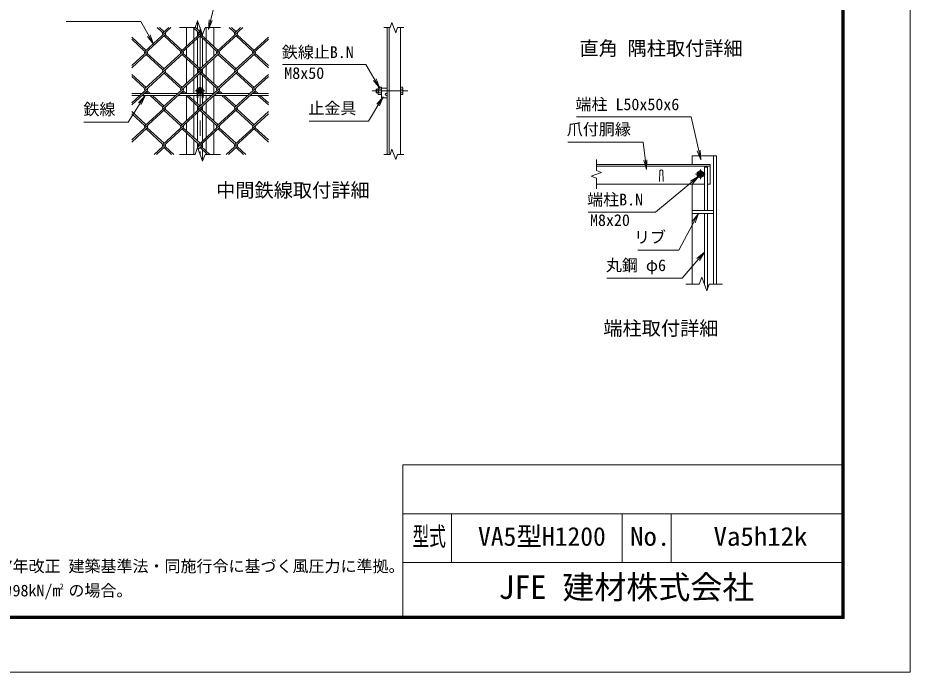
# Model space of a CAD drawing. Units: millimetres, scale not verified. Extents: x -4200 to 4200, y -2970 to 2970.
# Drawn here: x 542 to 4200, y -2970 to -286 of the extents above; entities that cross this region are included whole.
import ezdxf
from ezdxf.enums import TextEntityAlignment as Align

# ---------------------------------------------------------------- set-up
doc = ezdxf.new("R2010")
doc.units = ezdxf.units.MM
doc.header["$LTSCALE"] = 10
doc.linetypes.add('USER1', pattern=[50.8, 31.75, -6.35, 6.35, -6.35])
doc.layers.add('0-0_D-TTL-TXT', color=7, linetype='Continuous')
for name, color, linetype, lineweight in [('0-1_D-STR1', 1, 'Continuous', 18), ('0-2_D-BMK', 2, 'USER1', 13), ('0-3_D-STR-DIM', 7, 'Continuous', 13), ('0-4_D-STR3', 3, 'Continuous', 13), ('0-8_D-STR-TXT', 7, 'Continuous', 13), ('0-9_0', 7, 'Continuous', 18), ('0-A_D-STR2', 7, 'Continuous', 13), ('0-B_D-TTL', 7, 'Continuous', 18)]:
    doc.layers.add(name, color=color, linetype=linetype, lineweight=lineweight)
doc.styles.add('ＭＳ ゴシック', font='')
doc.styles.get('ＭＳ ゴシック').set_extended_font_data('MS Gothic')

# ---------------------------------------------------------------- blocks, each defined once
blk = doc.blocks.new('_Open')
at = {"layer": '0-9_0'}
blk.add_line((-10, 1.667), (0, 0), dxfattribs=at)
blk.add_lwpolyline([(-10, -1.667), (0, 0), (-10, 0)], dxfattribs=at)

msp = doc.modelspace()

# ---------------------------------------------------------------- linework, layer by layer
at = {"layer": '0-1_D-STR1'}
for p, q in [((1232.93, -403.46), (1232.93, -326.38)), ((1278.93, -297.47), (1278.93, -334.3)), ((1313.93, -375.05), (1313.93, -326.38)), ((1344.93, -403.46), (1344.93, -326.38)), ((2056.25, -846.38), (2056.25, -326.38)), ((2064.25, -846.38), (2064.25, -326.38)), ((2110.25, -846.38), (2110.25, -326.38)), ((1263.93, -375.05), (1263.93, -329.23)), ((1278.93, -342.98), (1278.93, -361.3)), ((1298.93, -355.28), (1298.93, -361.3)), ((1263.93, -473.03), (1263.93, -383.73)), ((1278.93, -369.99), (1278.93, -486.78)), ((1298.93, -369.99), (1298.93, -486.78)), ((1313.93, -473.03), (1313.93, -383.73)), ((1232.93, -444.63), (1232.93, -412.14)), ((1344.93, -444.63), (1344.93, -412.14)), ((1232.93, -555.94), (1232.93, -453.31)), ((1344.93, -555.94), (1344.93, -453.31)), ((1263.93, -527.53), (1263.93, -481.71)), ((1278.93, -495.46), (1278.93, -513.78)), ((1298.93, -495.46), (1298.93, -513.78)), ((1313.93, -527.53), (1313.93, -481.71)), ((1263.93, -596.38), (1263.93, -536.21)), ((1278.93, -522.46), (1278.93, -577.14)), ((1298.93, -522.46), (1298.93, -577.14)), ((1313.93, -596.38), (1313.93, -536.21)), ((1232.93, -596.38), (1232.93, -564.62)), ((1344.93, -596.38), (1344.93, -564.62)), ((1232.93, -708.41), (1232.93, -605.79)), ((1263.93, -625.51), (1263.93, -604.38)), ((1278.93, -614.38), (1278.93, -639.26)), ((1298.93, -614.38), (1298.93, -639.26)), ((1313.93, -625.51), (1313.93, -604.38)), ((1344.93, -708.41), (1344.93, -605.79)), ((1263.93, -680.01), (1263.93, -634.19)), ((1278.93, -647.94), (1278.93, -666.26)), ((1298.93, -647.94), (1298.93, -666.26)), ((1313.93, -680.01), (1313.93, -634.19)), ((1263.93, -777.99), (1263.93, -688.69)), ((1278.93, -674.94), (1278.93, -791.74)), ((1298.93, -674.94), (1298.93, -791.74)), ((1313.93, -777.99), (1313.93, -688.69)), ((1232.93, -749.58), (1232.93, -717.1)), ((1344.93, -749.58), (1344.93, -717.1)), ((1232.93, -846.38), (1232.93, -758.26)), ((1344.93, -846.38), (1344.93, -758.26)), ((1263.93, -846.38), (1263.93, -786.67)), ((1278.93, -800.42), (1278.93, -818.9)), ((1298.93, -800.42), (1298.93, -818.74)), ((1313.93, -832.49), (1313.93, -786.67)), ((1298.93, -827.42), (1298.93, -873.85)), ((1313.93, -846.38), (1313.93, -841.17)), ((3306, -852.2), (3406, -852.2)), ((3306, -888.2), (3306, -852.2)), ((3394, -852.2), (3394, -1378.2)), ((3406, -852.2), (3406, -1378.2)), ((3380, -888.2), (2914, -888.2)), ((3380, -894.2), (2914, -894.2)), ((3174, -914.45), (3172.5, -957.45)), ((3186, -914.45), (3187.5, -957.45)), ((3380, -968.2), (3380, -888.2)), ((3357.27, -968.2), (2914, -968.2)), ((3306, -1378.2), (3306, -968.2)), ((3380, -968.2), (3369.27, -968.2)), ((3306, -1076.2), (3394, -1076.2)), ((3306, -1088.2), (3394, -1088.2))]:
    msp.add_line(p, q, dxfattribs=at)
msp.add_arc((3180, -916.95), 6.5, 22.61986, 157.38014, dxfattribs=at)
at = {"layer": '0-2_D-BMK'}
for p, q in [((1288.93, -326.38), (1288.93, -846.38)), ((1308.93, -586.38), (1268.93, -586.38)), ((1994.25, -586.38), (2140.25, -586.38)), ((3340, -948.2), (3340, -908.2)), ((3360, -928.2), (3320, -928.2))]:
    msp.add_line(p, q, dxfattribs=at)
at = {"layer": '0-3_D-STR-DIM'}
for p, q in [((1268.41, -326.38), (1204.93, -326.38)), ((1372.93, -326.38), (1309.46, -326.38)), ((2042.75, -326.38), (2067.85, -326.38)), ((2098.64, -326.38), (2123.75, -326.38)), ((1268.41, -846.38), (1204.93, -846.38)), ((1372.93, -846.38), (1309.46, -846.38)), ((2042.75, -846.38), (2067.85, -846.38)), ((2098.64, -846.38), (2123.75, -846.38)), ((2914, -867.94), (2914, -912.54)), ((2914, -912.54), (2935.14, -920.24)), ((2935.14, -920.24), (2892.86, -935.63)), ((2892.86, -935.63), (2914, -943.33)), ((2914, -943.33), (2914, -987.94)), ((3345.74, -1350.01), (3335.48, -1378.2)), ((3366.26, -1406.39), (3345.74, -1350.01)), ((3335.48, -1378.2), (3281, -1378.2)), ((3376.52, -1378.2), (3366.26, -1406.39)), ((3431, -1378.2), (3376.52, -1378.2))]:
    msp.add_line(p, q, dxfattribs=at)
for points in [[(1268.41, -326.38), (1278.67, -298.19), (1299.2, -354.57), (1309.46, -326.38)], [(2098.64, -326.38), (2090.94, -347.52), (2075.55, -305.23), (2067.85, -326.38)], [(1268.41, -846.38), (1278.67, -818.19), (1299.2, -874.57), (1309.46, -846.38)], [(2098.64, -846.38), (2090.94, -867.52), (2075.55, -825.23), (2067.85, -846.38)]]:
    msp.add_lwpolyline(points, dxfattribs=at)
at = {"layer": '0-4_D-STR3'}
for p, q in [((1288.93, -571.37), (1275.93, -578.87)), ((1275.93, -578.87), (1275.93, -593.88)), ((1301.93, -578.87), (1288.93, -571.37)), ((1301.93, -593.88), (1301.93, -578.87)), ((2012.65, -578.38), (2010.25, -580.78)), ((2010.25, -580.78), (2010.25, -591.98)), ((2019.25, -578.38), (2012.65, -578.38)), ((2019.25, -598.88), (2019.25, -573.88)), ((2032.25, -578.87), (2020.7, -578.87)), ((2032.25, -601.39), (2032.25, -571.37)), ((2032.25, -574.38), (2056.25, -574.38)), ((2110.25, -571.37), (2110.25, -601.39)), ((2110.25, -571.37), (2119.45, -571.37)), ((2110.25, -578.87), (2119.45, -578.87)), ((2120.85, -573.78), (2119.45, -571.37)), ((2120.85, -573.78), (2120.85, -598.98)), ((1050.82, -596.38), (1008.93, -596.38)), ((1042.09, -604.38), (1008.93, -604.38)), ((1189.54, -604.38), (1051.56, -604.38)), ((1198.27, -596.38), (1060.29, -596.38)), ((1276.43, -604.38), (1199.02, -604.38)), ((1276.43, -596.38), (1207.75, -596.38)), ((1275.93, -593.88), (1288.93, -601.39)), ((1276.43, -594.17), (1276.43, -614.38)), ((1276.43, -614.38), (1280.43, -614.38)), ((1280.43, -596.48), (1280.43, -614.38)), ((1297.43, -604.38), (1280.43, -604.38)), ((1288.93, -601.39), (1301.93, -593.88)), ((1297.43, -596.48), (1297.43, -614.38)), ((1297.43, -614.38), (1301.43, -614.38)), ((1301.43, -594.17), (1301.43, -614.38)), ((1345.73, -596.38), (1301.43, -596.38)), ((1337, -604.38), (1301.43, -604.38)), ((1484.45, -604.38), (1346.47, -604.38)), ((1493.18, -596.38), (1355.2, -596.38)), ((1568.93, -604.38), (1493.93, -604.38)), ((1568.93, -596.38), (1502.66, -596.38)), ((2019.25, -594.38), (2012.65, -594.38)), ((2032.25, -593.88), (2020.7, -593.88)), ((2052.75, -595.38), (2056.25, -595.38)), ((2052.75, -604.38), (2056.25, -604.38)), ((2110.25, -593.88), (2119.45, -593.88)), ((2110.25, -601.39), (2119.45, -601.39)), ((2120.85, -598.98), (2119.45, -601.39)), ((3340, -913.19), (3327, -920.69)), ((3353, -920.69), (3340, -913.19)), ((3369.27, -898.2), (3369.27, -1076.2)), ((3327, -920.69), (3327, -935.7)), ((3327, -935.7), (3340, -943.21)), ((3340, -943.21), (3353, -935.7)), ((3353, -935.7), (3353, -920.69)), ((3357.27, -1088.2), (3357.27, -1378.2)), ((3369.27, -1088.2), (3369.27, -1398.13))]:
    msp.add_line(p, q, dxfattribs=at)
for points in [[(2012.65, -578.38), (2012.65, -594.38), (2010.25, -591.98)], [(2032.25, -571.37), (2020.7, -571.37), (2019.25, -573.88)], [(2032.25, -574.38), (2032.25, -614.38), (2056.25, -614.38)], [(2032.25, -601.39), (2020.7, -601.39), (2019.25, -598.88)], [(3369.27, -898.2), (3357.27, -898.2), (3357.27, -1076.2)]]:
    msp.add_lwpolyline(points, dxfattribs=at)
for centre, radius in [((1288.93, -586.38), 12.5), ((1288.93, -586.38), 8), ((1288.93, -586.38), 5.6), ((2052.25, -600.38), 4), ((3340, -928.2), 12.5), ((3340, -928.2), 8), ((3340, -928.2), 5.6)]:
    msp.add_circle(centre, radius, dxfattribs=at)
for centre, radius, start, end in [((2044.37, -586.38), 24.84, 162.4121, 197.5879), ((2026.18, -575.12), 6.64, 145.61586, 214.38414), ((2113.97, -575.12), 6.64, 325.61585, 34.38415), ((2095.78, -586.38), 24.84, 342.4121, 17.5879), ((2026.18, -597.64), 6.64, 145.61584, 214.38415), ((2052.75, -599.88), 4.5, 90, 270), ((2113.97, -597.64), 6.64, 325.61585, 34.38415)]:
    msp.add_arc(centre, radius, start, end, dxfattribs=at)
at = {"layer": '0-8_D-STR-TXT'}
for points in [[(1529.65, -214.5), (1352.33, -214.5), (1323.53, -332.54)], [(740.39, -301.77), (1045.88, -301.77), (1097.57, -392.71)], [(1626.4, -478.45), (1969.2, -478.45), (2024.82, -573.35)], [(813.12, -714.35), (993.99, -714.35), (1062.89, -606.06)], [(1736.1, -709.69), (1979.92, -709.69), (2038.8, -611.49)], [(2831.79, -692.25), (3302.76, -692.25), (3341.32, -867.39)], [(2796.47, -795.98), (3105.51, -795.98), (3118.95, -907.03)], [(2879.6, -1082.88), (3155.91, -1082.88), (3332.8, -937.64)], [(3084.15, -1238.87), (3251.82, -1238.87), (3330.8, -1089.96)], [(2957.12, -1354.39), (3265.15, -1354.39), (3355.96, -1249.14)]]:
    msp.add_lwpolyline(points, dxfattribs=at)
at = {"layer": '0-A_D-STR2'}
for p, q in [((1169.6, -326.38), (1063.01, -424.04)), ((1136.74, -347.8), (1113.36, -326.38)), ((1141.48, -343.46), (1122.84, -326.38)), ((1160.36, -326.38), (1136.86, -347.91)), ((1284.2, -347.8), (1260.82, -326.38)), ((1288.93, -343.46), (1268.88, -325.09)), ((1464.51, -326.38), (1357.93, -424.04)), ((1431.65, -347.8), (1408.27, -326.38)), ((1436.39, -343.46), (1417.75, -326.38)), ((1455.03, -326.38), (1431.65, -347.8)), ((1146.22, -356.48), (1008.93, -482.28)), ((1067.75, -419.7), (1008.93, -365.8)), ((1293.67, -356.48), (1136.74, -500.28)), ((1210.47, -424.04), (1141.48, -360.82)), ((1215.21, -419.7), (1146.22, -356.48)), ((1295.97, -345.7), (1210.47, -424.04)), ((1293.6, -339.19), (1284.2, -347.8)), ((1441.13, -356.48), (1284.2, -500.28)), ((1357.93, -424.04), (1288.93, -360.82)), ((1362.66, -419.7), (1293.67, -356.48)), ((1505.38, -424.04), (1436.39, -360.82)), ((1510.12, -419.7), (1441.13, -356.48)), ((1568.93, -365.8), (1505.38, -424.04)), ((1063.01, -424.04), (1008.93, -374.49)), ((1568.93, -374.49), (1431.65, -500.28)), ((1072.49, -432.72), (1008.93, -490.96)), ((1219.94, -432.72), (1063.01, -576.52)), ((1136.74, -500.28), (1067.75, -437.06)), ((1141.48, -495.94), (1072.49, -432.72)), ((1367.4, -432.72), (1210.47, -576.52)), ((1284.2, -500.28), (1215.21, -437.06)), ((1288.93, -495.94), (1219.94, -432.72)), ((1514.85, -432.72), (1357.93, -576.52)), ((1431.65, -500.28), (1363.08, -437.44)), ((1436.39, -495.94), (1367.4, -432.72)), ((1568.93, -490.96), (1510.12, -437.06)), ((1568.93, -482.28), (1514.85, -432.72)), ((1146.22, -508.96), (1008.93, -634.76)), ((1293.67, -508.96), (1136.74, -652.76)), ((1215.21, -572.18), (1146.22, -508.96)), ((1441.13, -508.96), (1284.2, -652.76)), ((1362.66, -572.18), (1293.67, -508.96)), ((1510.12, -572.18), (1441.13, -508.96)), ((1067.75, -572.18), (1008.93, -518.28)), ((1063.01, -576.52), (1008.93, -526.96)), ((1210.47, -576.52), (1141.48, -513.3)), ((1357.93, -576.52), (1288.93, -513.3)), ((1568.93, -526.96), (1431.65, -652.76)), ((1505.38, -576.52), (1436.39, -513.3)), ((1568.93, -518.28), (1505.38, -576.52)), ((1072.49, -585.2), (1008.93, -643.44)), ((1219.94, -585.2), (1063.01, -729)), ((1084.68, -596.38), (1072.49, -585.2)), ((1367.4, -585.2), (1210.47, -729)), ((1232.14, -596.38), (1219.94, -585.2)), ((1514.85, -585.2), (1357.93, -729)), ((1379.6, -596.38), (1367.4, -585.2)), ((1527.05, -596.38), (1514.85, -585.2)), ((1075.21, -596.38), (1067.75, -589.54)), ((1136.74, -652.76), (1083.94, -604.38)), ((1141.48, -648.42), (1093.42, -604.38)), ((1222.67, -596.38), (1215.21, -589.54)), ((1284.2, -652.76), (1231.4, -604.38)), ((1288.93, -648.42), (1240.87, -604.38)), ((1370.12, -596.38), (1362.66, -589.54)), ((1431.65, -652.76), (1378.85, -604.38)), ((1436.39, -648.42), (1388.33, -604.38)), ((1517.58, -596.38), (1510.12, -589.54)), ((1568.93, -643.44), (1526.31, -604.38)), ((1568.93, -634.76), (1535.78, -604.38)), ((1146.22, -661.44), (1008.93, -787.24)), ((1067.75, -724.66), (1008.93, -670.76)), ((1063.01, -729), (1008.93, -679.44)), ((1293.67, -661.44), (1136.74, -805.24)), ((1210.47, -729), (1141.48, -665.78)), ((1215.21, -724.66), (1146.22, -661.44)), ((1441.13, -661.44), (1284.2, -805.24)), ((1357.93, -729), (1288.93, -665.78)), ((1362.66, -724.66), (1293.67, -661.44)), ((1568.93, -679.44), (1431.65, -805.24)), ((1505.38, -729), (1436.39, -665.78)), ((1510.12, -724.66), (1441.13, -661.44)), ((1568.93, -670.76), (1505.38, -729)), ((1072.49, -737.68), (1008.93, -795.92)), ((1136.74, -805.24), (1067.75, -742.02)), ((1141.48, -800.9), (1072.49, -737.68)), ((1219.94, -737.68), (1101.32, -846.38)), ((1284.2, -805.24), (1215.21, -742.02)), ((1288.93, -800.9), (1219.94, -737.68)), ((1367.4, -737.68), (1278.89, -818.78)), ((1431.65, -805.24), (1362.66, -742.02)), ((1436.39, -800.9), (1367.4, -737.68)), ((1514.85, -737.68), (1396.23, -846.38)), ((1568.93, -795.92), (1510.12, -742.02)), ((1568.93, -787.24), (1514.85, -737.68)), ((1146.22, -813.92), (1110.79, -846.38)), ((1172.16, -846.38), (1141.48, -818.26)), ((1181.64, -846.38), (1146.22, -813.92)), ((1293.67, -813.92), (1281.26, -825.29)), ((1319.62, -846.38), (1288.93, -818.26)), ((1329.09, -846.38), (1293.67, -813.92)), ((1441.13, -813.92), (1405.71, -846.38)), ((1467.07, -846.38), (1436.39, -818.26)), ((1476.55, -846.38), (1441.13, -813.92))]:
    msp.add_line(p, q, dxfattribs=at)
for centre, start, end in [((1141.59, -352.26), 137.5, 222.5), ((1141.59, -352.26), 317.5, 42.5), ((1289.04, -352.26), 137.5, 222.5), ((1289.04, -352.26), 317.5, 42.5), ((1436.5, -352.26), 137.5, 222.5), ((1436.5, -352.26), 317.5, 42.5), ((1067.75, -428.38), 137.5, 222.5), ((1067.75, -428.38), 317.5, 42.5), ((1215.21, -428.38), 137.5, 222.5), ((1215.21, -428.38), 317.5, 42.5), ((1362.66, -428.38), 137.5, 222.5), ((1362.66, -428.38), 317.5, 42.5), ((1510.22, -428.5), 137.5, 222.5), ((1510.22, -428.5), 317.5, 42.5), ((1141.47, -504.63), 137.5, 222.5), ((1141.47, -504.63), 317.5, 42.5), ((1288.92, -504.63), 137.5, 222.5), ((1288.92, -504.63), 317.5, 42.5), ((1436.38, -504.63), 137.5, 222.5), ((1436.38, -504.63), 317.5, 42.5), ((1067.75, -580.86), 137.5, 222.5), ((1067.75, -580.86), 317.5, 42.5), ((1215.21, -580.86), 137.5, 222.5), ((1215.21, -580.86), 317.5, 42.5), ((1362.66, -580.86), 137.5, 222.5), ((1362.66, -580.86), 317.5, 42.5), ((1510.22, -580.98), 137.5, 222.5), ((1510.22, -580.98), 317.5, 42.5), ((1141.47, -657.11), 137.5, 222.5), ((1141.47, -657.11), 317.5, 42.5), ((1289.05, -657.21), 137.5, 222.5), ((1289.05, -657.21), 317.5, 42.5), ((1436.51, -657.21), 137.5, 222.5), ((1436.51, -657.21), 317.5, 42.5), ((1067.87, -733.45), 137.5, 222.5), ((1067.87, -733.45), 317.5, 42.5), ((1215.33, -733.45), 137.5, 222.5), ((1215.33, -733.45), 317.5, 42.5), ((1362.78, -733.45), 137.5, 222.5), ((1362.78, -733.45), 317.5, 42.5), ((1510.34, -733.57), 137.5, 222.5), ((1510.34, -733.57), 317.5, 42.5), ((1141.47, -809.59), 137.5, 222.5), ((1141.47, -809.59), 317.5, 42.5), ((1289.05, -809.69), 137.5, 222.5), ((1289.05, -809.69), 317.5, 42.5), ((1436.51, -809.69), 137.5, 222.5), ((1436.51, -809.69), 317.5, 42.5)]:
    msp.add_arc(centre, 6.42, start, end, dxfattribs=at)
at = {"layer": '0-B_D-TTL'}
for p, q in [((2120, -2120), (2120, -2740)), ((2120, -2120), (3920, -2120)), ((2120, -2320), (3920, -2320)), ((2320, -2320), (2320, -2520)), ((3020, -2320), (3020, -2520)), ((3220, -2320), (3220, -2520)), ((2120, -2520), (3920, -2520))]:
    msp.add_line(p, q, dxfattribs=at)
at = {"layer": '0-B_D-TTL', "color": 2}
msp.add_lwpolyline([(-4200, 2970), (4200, 2970), (4200, -2970), (-4200, -2970)], close=True, dxfattribs=at)
at = {"layer": '0-B_D-TTL'}
for points in [[(-3930, 2750), (3930, 2750), (3930, -2750), (-3930, -2750)], [(-3927.5, 2747.5), (3927.5, 2747.5), (3927.5, -2747.5), (-3927.5, -2747.5)], [(-3925, 2745), (3925, 2745), (3925, -2745), (-3925, -2745)], [(-3922.5, 2742.5), (3922.5, 2742.5), (3922.5, -2742.5), (-3922.5, -2742.5)], [(-3920, 2740), (3920, 2740), (3920, -2740), (-3920, -2740)]]:
    msp.add_lwpolyline(points, close=True, dxfattribs=at)

# ---------------------------------------------------------------- block references
at = {"layer": '0-8_D-STR-TXT', "xscale": 4, "yscale": 4}
for p, rotation in [((1323.05, -334.48), 256.28935), ((1098.56, -394.45), 299.61327), ((2025.83, -575.07), 300.37182), ((1063.96, -604.38), 57.53248), ((2039.82, -609.78), 59.05204), ((3341.75, -869.35), 282.41679), ((3119.19, -909.02), 276.90146), ((3334.34, -936.37), 39.38905), ((3331.73, -1088.2), 62.05959), ((3357.27, -1247.62), 49.21067)]:
    msp.add_blockref('_Open', p, dxfattribs=dict(at, rotation=rotation))

# ---------------------------------------------------------------- texts
at = {"layer": '0-0_D-TTL-TXT', "style": 'ＭＳ ゴシック'}
for s, height, p in [('直角 隅柱取付詳細', 57.7, (2844.65, -457.53)), ('中間鉄線取付詳細', 57.7, (1354.71, -1039.29)), ('端柱取付詳細', 57.7, (2942.11, -1605.78)), ('VA5型H1200', 76.98, (2428.4, -2474.8)), ('（設計条件）風荷重：昭和57年改正 建築基準法・同施行令に基づく風圧力に準拠。', 48.09, (-332.45, -2573.6)), ('JFE 建材株式会社', 96.19, (2512.38, -2698.5)), ('（基礎条件）長期許容地耐力98kN/m の場合。', 48.09, (-332.45, -2673.6)), ('2', 24.05, (713.02, -2637.79))]:
    msp.add_text(s, height=height, dxfattribs=at).set_placement(p, align=Align.BOTTOM_LEFT)
for s, width, p in [('型式', 0.65, (2160.27, -2474.8)), ('No.', 1.05, (3052, -2474.8)), ('Va5h12k', 1.05, (3394, -2474.8))]:
    msp.add_text(s, height=76.98, dxfattribs=dict(at, width=width)).set_placement(p, align=Align.BOTTOM_LEFT)
at = {"layer": '0-8_D-STR-TXT', "style": 'ＭＳ ゴシック'}
for s, p in [('鉄線止B.N', (1624.11, -465.61)), ('M8x50', (1634.3, -551.38)), ('端柱 L50x50x6', (2827.98, -679.66)), ('鉄線', (810.83, -699.99)), ('止金具', (1732.8, -695.45)), ('爪付胴縁', (2792.41, -782)), ('端柱B.N', (2875.79, -1070.29)), ('M8x20', (2887.51, -1154.47)), ('リブ', (3067.9, -1224.5)), ('丸鋼 φ6', (2952.8, -1339.52))]:
    msp.add_text(s, height=48.09, dxfattribs=at).set_placement(p, align=Align.BOTTOM_LEFT)

doc.saveas('drawing.dxf')
